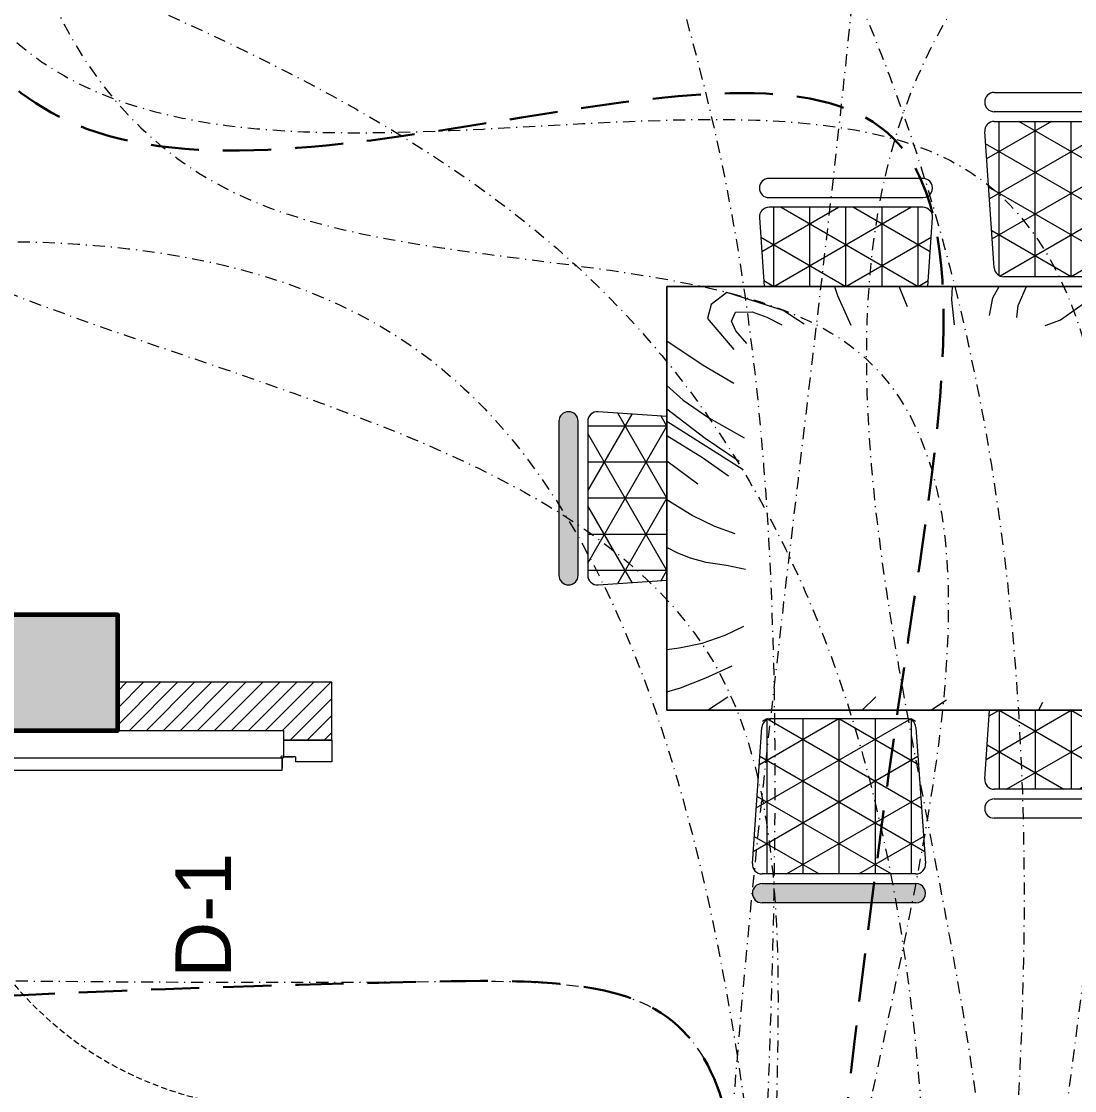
# Model space of a CAD drawing. Header units: inches. Extents: x 109699 to 44449955, y -10987 to 15824140.
# Drawn here: x 198944.8 to 199054.1, y -3557.8 to -3446.8 of the extents above; entities that cross this region are included whole.
import ezdxf

# ---------------------------------------------------------------- set-up
doc = ezdxf.new("R2010")
doc.units = ezdxf.units.IN
doc.header["$LTSCALE"] = 5
doc.header["$MEASUREMENT"] = 0
for name, pattern in [('DASHDOT', [1, 0.5, -0.25, 0, -0.25]), ('DASHED2', [0.375, 0.25, -0.125]), ('HIDDEN', [0.375, 0.25, -0.125])]:
    doc.linetypes.add(name, pattern=pattern)
for name, color, linetype, lineweight in [('@NORMAL', 7, 'Continuous', 5), ('AC In', 244, 'DASHED2', 30), ('cloumn', 253, 'Continuous', 60), ('door', 8, 'Continuous', 9), ('ha', 252, 'Continuous', 5), ('SB', 1, 'DASHDOT', 20), ('WALL-1', 8, 'Continuous', 9), ('wll 01', 7, 'Continuous', 9)]:
    doc.layers.add(name, color=color, linetype=linetype, lineweight=lineweight)
doc.layers.add('FURNITUR', color=7, linetype='Continuous', lineweight=5, true_color=0xe8e8e8)
doc.styles.add('TEXT-3', font='arial.ttf')

# ---------------------------------------------------------------- blocks, each defined once
blk = doc.blocks.new('Door-40')
at = {"layer": 'door', "ltscale": 0.5}
for p, q in [((0, 40), (5, 40)), ((0, 40), (0, 37.75)), ((5, 40), (5, 38.24999999999636)), ((0, 37.75), (3.75, 37.75000000000364)), ((3.75, 38.24999999999636), (3.75, 37.75000000000364)), ((3.75, 38.24999999999636), (5, 38.24999999999636)), ((0, 0), (0, 2.25)), ((0, 2.25), (3.75, 2.249999999996362)), ((3.75, 1.750000000003638), (3.75, 2.249999999996362)), ((5.135000000002037, 2.913192669428099), (5.145000000004075, 2.913192669428099)), ((5.135000000002037, 1.885000000002037), (5.135000000002037, 2.913192669428099)), ((3.75, 1.750000000003638), (5, 1.750000000003638)), ((4.010000000002037, 1.760000000002037), (4.010000000002037, 1.75)), ((5.010000000002037, 1.760000000002037), (4.010000000002037, 1.760000000002037)), ((5, 1.750000000003638), (5.010400642058812, 1.750000000007276)), ((5, 0), (5, 1.750000000003638)), ((5.145000000004075, 1.895000000000437), (5.145000000004075, 1.884599357945262)), ((0, 0), (5, 0)), ((0, 0), (5, 0))]:
    blk.add_line(p, q, dxfattribs=at)
blk.add_lwpolyline([(41.625, 3.145000000000437), (5.145000000004075, 3.145000000000437), (5.145000000004075, 1.895000000000437), (41.625, 1.895000000000437)], close=True, dxfattribs=at)
blk.add_circle((5.135000000002037, 1.760000000002037), 0.1249999999999983, dxfattribs=at)
at = {"layer": 'door', "linetype": 'HIDDEN', "ltscale": 0.5}
blk.add_arc((5.156161382139544, 1.755015969829401), 36.49531813451388, 2.182731632980644, 90.24516611661387, dxfattribs=at)
blk = doc.blocks.new('coloumn-01')
at = {"layer": 'ha'}
h = blk.add_hatch(dxfattribs=at)
h.set_pattern_fill('AR-CONC', color=256, scale=0.5)
h.set_pattern_definition([(49.99999999999999, (0, 0), (3.586300913003767, -0.3137606749129755), [0.375, -4.125]), (355, (0, 0), (-0.693756668065, 3.760960668500059), [0.3, -3.3]), (100.45144446, (0.298858405, -0.02614672), (2.89254423363556, 3.447199954843147), [0.3187009599999999, -3.505710559999999]), (46.18420000000001, (0, 1), (5.336206653357862, -0.8275964039653827), [0.5625, -6.1875]), (96.63563549, (0.444683725, 0.931033465), (4.673309728371142, 4.870593003872752), [0.47805171, -5.258568799999999]), (351.1841639899999, (0, 1), (4.673309725273866, 4.870593001349951), [0.45, -4.950000005]), (21, (0.5, 0.75), (2.984535260592308, -2.013094453326694), [0.375, -4.125]), (326.0000000000001, (0.5, 0.75), (1.216576659607909, 3.625750225234265), [0.3, -3.3]), (71.45144474, (0.74871127, 0.58224213), (4.201111883649856, 1.612655764031769), [0.31870095, -3.50571056]), (37.50000000000001, (0, 0), (0.06079927658645334, 1.664469269156557), [0, -3.26, 0, -3.35, 0, -3.3125]), (7.499999999999999, (0, 0), (1.315347687210743, 1.972058559411801), [0, -1.91, 0, -3.185, 0, -1.2625]), (327.5, (-1.115, 0), (2.669112180862045, -0.1127743586718988), [0, -1.25, 0, -3.9, 0, -5.175]), (317.5, (-1.615, 0), (2.915930846711931, 0.5005249116615886), [0, -1.625, 0, -2.59, 0, -3.675])])
h.paths.add_polyline_path([(32128.44739975178, -2546319.049243456), (32092.44739975178, -2546319.049243456), (32092.44739975178, -2546331.049243456), (32128.44739975178, -2546331.049243456)])
h.paths.add_polyline_path([(32128.44739975189, -2546617.132962178), (32098.44739975189, -2546617.132962178), (32098.44739975189, -2546629.132962178), (32128.44739975189, -2546629.132962178)])
h.paths.add_polyline_path([(31978.51966727065, -2546605.132962178), (31966.51966727065, -2546605.132962178), (31966.51966727065, -2546635.132962178), (31978.51966727065, -2546635.132962178)])
h.paths.add_polyline_path([(31821.20333333506, -2546605.132962178), (31809.20333333506, -2546605.132962178), (31809.20333333506, -2546635.132962178), (31821.20333333506, -2546635.132962178)])
h.paths.add_polyline_path([(31689.20328743063, -2546611.133238418), (31677.20328743063, -2546611.133238418), (31677.20328743063, -2546635.133238418), (31689.20328743063, -2546635.133238418)])
h.paths.add_polyline_path([(31417.20347832461, -2546611.132962178), (31405.20347832461, -2546611.132962178), (31405.20347832461, -2546635.132962178), (31417.20347832461, -2546635.132962178)])
h.paths.add_polyline_path([(31435.20347912709, -2546415.348983645), (31405.20347912709, -2546415.348983645), (31405.20347912709, -2546427.348983645), (31435.20347912709, -2546427.348983645)])
h.paths.add_polyline_path([(31633.74647668525, -2546415.348983645), (31603.74647668525, -2546415.348983645), (31603.74647668525, -2546427.348983645), (31633.74647668525, -2546427.348983645)])
h.paths.add_polyline_path([(31821.20245073218, -2546319.049243455), (31809.20245073218, -2546319.049243455), (31809.20245073218, -2546349.049243455), (31821.20245073218, -2546349.049243455)])
h.paths.add_polyline_path([(31996.51966727068, -2546319.049243455), (31966.51966727068, -2546319.049243455), (31966.51966727068, -2546331.049243455), (31996.51966727068, -2546331.049243455)])
h.paths.add_polyline_path([(31581.74648750067, -2546291.049243452), (31541.74648750067, -2546291.049243452), (31541.74648750067, -2546301.049243452), (31581.74648750067, -2546301.049243452)])
h.paths.add_polyline_path([(31485.74647668505, -2546261.049243452), (31475.74647668505, -2546261.049243452), (31475.74647668505, -2546301.049243452), (31485.74647668505, -2546301.049243452)])
h.paths.add_polyline_path([(31581.74648750064, -2546206.049278549), (31521.74648750064, -2546206.049278549), (31521.74648750064, -2546216.049243455), (31581.74648750064, -2546216.049243455)])
h.paths.add_polyline_path([(31435.20347595899, -2546206.049243455), (31405.20347595899, -2546206.049243455), (31405.20347595899, -2546218.049243455), (31435.20347595899, -2546218.049243455)])
h.paths.add_polyline_path([(31435.20347912709, -2546094.049243455), (31405.20347912709, -2546094.049243455), (31405.20347912709, -2546106.049243455), (31435.20347912709, -2546106.049243455)])
h.paths.add_polyline_path([(31583.74647668522, -2546094.049243455), (31547.74647668522, -2546094.049243455), (31547.74647668522, -2546106.049243455), (31583.74647668522, -2546106.049243455)])
h.paths.add_polyline_path([(31775.41359277777, -2546094.049243455), (31763.41359277777, -2546094.049243455), (31763.41359277777, -2546124.049243455), (31775.41359277777, -2546124.049243455)])
h.paths.add_polyline_path([(32059.80123907101, -2546094.049243455), (32047.80123907101, -2546094.049243455), (32047.80123907101, -2546124.049243455), (32059.80123907101, -2546124.049243455)])
h.paths.add_polyline_path([(32058.06771510976, -2545913.633020405), (32028.06771510976, -2545913.633020405), (32028.06771510976, -2545925.633020405), (32058.06771510976, -2545925.633020405)])
h.paths.add_polyline_path([(32048.06771510973, -2545722.712815279), (32036.06771510973, -2545722.712815279), (32036.06771510973, -2545746.712815279), (32048.06771510973, -2545746.712815279)])
h.paths.add_polyline_path([(31799.41359277774, -2545913.633020405), (31763.41359277774, -2545913.633020405), (31763.41359277774, -2545925.633020405), (31799.41359277774, -2545925.633020405)])
h.paths.add_polyline_path([(31591.53986684192, -2545945.049243456), (31561.31223659915, -2545945.049243456), (31561.31223659915, -2545957.049243456), (31591.53986684192, -2545957.049243456)])
h.paths.add_polyline_path([(31435.20347912709, -2545945.049243456), (31405.20347912709, -2545945.049243456), (31405.20347912709, -2545957.049243456), (31435.20347912709, -2545957.049243456)])
h.paths.add_polyline_path([(31429.2035252499, -2545715.383477275), (31405.2035252499, -2545715.383477275), (31405.2035252499, -2545727.383477275), (31429.2035252499, -2545727.383477275)])
h.paths.add_polyline_path([(31605.53986684192, -2545715.383237123), (31581.53986684192, -2545715.383237123), (31581.53986684192, -2545727.383237123), (31605.53986684192, -2545727.383237123)])
h.paths.add_polyline_path([(31775.41359277774, -2545711.610186095), (31763.41359277774, -2545711.610186095), (31763.41359277774, -2545735.610186095), (31775.41359277774, -2545735.610186095)])
at = {"layer": 'cloumn', "elevation": -16.56826399597158}
blk.add_lwpolyline([(31561.31223659915, -2545945.049243456), (31561.31223659915, -2545957.049243456), (31591.53986684192, -2545957.049243456), (31591.53986684192, -2545945.049243456)], close=True, dxfattribs=at)
blk = doc.blocks.new('vbhgytr')
at = {"layer": 'FURNITUR'}
h = blk.add_hatch(color=256, dxfattribs=at)
edge = h.paths.add_edge_path()
edge.add_ellipse((143560.9056260546, 627.6643518051457), major_axis=(0.7071072075479371, 0.7071072075479372), ratio=0.9999987936840739, start_angle=-44.99934339188269, end_angle=134.9992742750232, ccw=False)
edge.add_line((143561.9056260541, 627.6643638682775), (143561.9056260541, 611.6797551263642))
edge.add_ellipse((143560.9056260546, 611.6797551264006), major_axis=(-0.7071067810310865, 0.7071067810310864), ratio=0.9999999999888283, start_angle=134.9999999963449, end_angle=224.9999999982356, ccw=False)
edge.add_ellipse((143560.9056260546, 611.6797551263642), major_axis=(-0.7071067809999121, 0.707106780999912), ratio=0.999999999982188, start_angle=45.00000000051028, end_angle=134.9999999944872, ccw=False)
edge.add_line((143559.9056260551, 611.6797551263642), (143559.9056260551, 627.6643638682776))
h = blk.add_hatch(color=256, dxfattribs=at)
edge = h.paths.add_edge_path()
edge.add_ellipse((143580.9994692173, 578.670171990399), major_axis=(-0.7071067810199007, 0.7071067810199005), ratio=0.9999999999911356, start_angle=-44.999999996918916, end_angle=135.0000000030811, ccw=False)
edge.add_line((143580.9994692174, 579.6701719904427), (143596.9840779506, 579.6701719904427))
edge.add_ellipse((143596.9840694206, 578.6701719904354), major_axis=(0.7071067810318384, 0.7071067810318385), ratio=0.9999999999864739, start_angle=225.0004887274365, end_angle=404.99951127167094, ccw=False)
edge.add_line((143596.9840779505, 577.6701719904281), (143580.9994692174, 577.6701719903554))
for p, q in [((143605.1249523512, 661.8079216003179), (143621.1095610846, 661.8079216003179)), ((143621.1095610846, 659.8079216003033), (143605.1249523512, 659.8079216003033)), ((143611.0653897037, 658.8079216002233), (143604.3260248482, 654.9169474846453)), ((143618.5653896998, 658.8079216003688), (143604.6189918455, 650.7559650403997)), ((143605.1249523512, 658.8079216003688), (143621.1095610846, 658.8079216003688)), ((143605.6172567218, 642.807746443085), (143605.6172567218, 658.8079216003688)), ((143621.6155215903, 650.7559650405452), (143607.669123736, 658.8079216003688)), ((143609.3672567199, 642.6720594977793), (143609.3672567199, 658.8079216003688)), ((143613.1172567179, 642.6720594977793), (143613.1172567179, 658.8079216003688)), ((143621.9084885877, 654.9169474846453), (143615.1691237321, 658.8079216002233)), ((143616.867256716, 642.6720594977793), (143616.867256716, 658.8079216003688)), ((143620.617256714, 642.8077464430851), (143620.617256714, 658.8079216003688)), ((143605.1231564528, 643.5953629989851), (143604.1274218266, 657.737687340231)), ((143622.1070916092, 657.737687340231), (143621.111356983, 643.5953629989851)), ((143621.3225545928, 646.5949825964451), (143604.2165991282, 656.4711105939284)), ((143622.0179143076, 656.4711105939284), (143604.9119588429, 646.5949825962996)), ((143597.7118773502, 652.8836901886121), (143581.7272686169, 652.8836901886121)), ((143645.2717227854, 652.8836901886121), (143629.2871140523, 652.8836901886121)), ((143620.4902177778, 642.7454054618005), (143604.5343936761, 651.9575048070514)), ((143621.7001197597, 651.9575048070514), (143605.744295658, 642.7454054618004)), ((143581.7272686169, 650.8836901885976), (143597.7118773502, 650.8836901885976)), ((143629.2871140523, 650.8836901885976), (143645.2717227854, 650.8836901885976)), ((143580.9781388075, 645.2854441583443), (143588.942534553, 649.8836901885176)), ((143597.7118773502, 649.8836901885176), (143581.7272686169, 649.8836901885176)), ((143582.2195729875, 641.6720594978448), (143582.2195729875, 649.8836901885176)), ((143582.2195729876, 641.6720594978448), (143596.4425345491, 649.8836901885176)), ((143582.9966114181, 649.8836901885176), (143597.2195729796, 641.6720594978448)), ((143585.9695729855, 641.6720594978448), (143585.9695729855, 649.8836901885176)), ((143589.7195729836, 641.6720594978448), (143589.7195729836, 649.8836901885176)), ((143590.4966114141, 649.8836901885176), (143598.4610071597, 645.2854441583443)), ((143593.4695729816, 641.6720594978448), (143593.4695729816, 649.8836901885176)), ((143597.2195729796, 641.6720594978448), (143597.2195729796, 649.8836901885176)), ((143628.5379842429, 645.2854441583443), (143636.5023799883, 649.8836901885176)), ((143645.2717227854, 649.8836901885176), (143629.2871140523, 649.8836901885176)), ((143629.7794184228, 641.6720594978448), (143629.7794184228, 649.8836901885176)), ((143629.7794184226, 641.6720594976993), (143644.0023799844, 649.8836901885176)), ((143630.5564568533, 649.8836901885176), (143644.7794184149, 641.6720594978448)), ((143633.5294184208, 641.6720594978448), (143633.5294184208, 649.8836901885176)), ((143637.2794184189, 641.6720594978448), (143637.2794184189, 649.8836901885176)), ((143638.0564568494, 649.8836901885176), (143646.0208525948, 645.2854441583443)), ((143641.0294184169, 641.6720594978448), (143641.0294184169, 649.8836901885176)), ((143644.7794184149, 641.6720594978448), (143644.7794184149, 649.8836901885176)), ((143580.7297380922, 648.8134559283799), (143581.2325504683, 641.6720594978448)), ((143598.2065954988, 641.6720594978448), (143598.7094078749, 648.8134559283799)), ((143628.2895835277, 648.8134559283799), (143628.7923959036, 641.6720594978448)), ((143645.7664409339, 641.6720594978448), (143646.26925331, 648.8134559283799)), ((143613.1172567179, 642.6720594977793), (143604.8521882241, 647.4438990201744)), ((143621.3823252117, 647.4438990201744), (143613.1172567179, 642.6720594977793)), ((143580.8729332037, 646.7796693589627), (143589.7195729836, 641.6720594978448)), ((143589.7195729836, 641.6720594978448), (143598.5662127634, 646.7796693589627)), ((143628.4327786389, 646.7796693589627), (143637.2794184189, 641.6720594978448)), ((143637.2794184187, 641.6720594976993), (143646.1260581988, 646.7796693589627)), ((143655.1172566959, 641.6720594978448), (143571.1172567398, 641.6720594978448)), ((143571.1172567398, 641.6720594978448), (143571.1172567398, 597.672059496797)), ((143571.1172567398, 597.672059496797), (143571.1172567398, 641.6720594978448)), ((143571.1172567398, 641.6720594978448), (143571.1172567398, 597.672059496797)), ((143571.1172567398, 641.6720594978448), (143655.1172566959, 641.6720594978448)), ((143581.1907277518, 642.2660635719402), (143582.2195729875, 641.6720594978448)), ((143581.2325504683, 641.6720594978448), (143598.2065954988, 641.6720594978448)), ((143581.2325504683, 641.6720594978448), (143598.2065954988, 641.6720594978448)), ((143588.5147133113, 641.6720594978448), (143588.8487618034, 640.735991418943)), ((143596.1256616821, 639.546715303443), (143595.2476904522, 641.6720594978448)), ((143597.2195729796, 641.6720594978448), (143598.2484182154, 642.2660635719402)), ((143600.7542872012, 641.6720594978448), (143600.6826344299, 640.2923687271145)), ((143604.9802752572, 640.4945424176052), (143605.6328713989, 641.6720594978448)), ((143620.114302498, 642.6720594977793), (143606.1202109378, 642.6720594977793)), ((143607.5941415007, 639.6990819902624), (143608.4672035317, 641.6720594978448)), ((143615.5334667222, 641.6720594978448), (143614.3686629143, 639.8357809495151)), ((143628.7505731869, 642.2660635720857), (143629.7794184228, 641.6720594978448)), ((143628.7923959036, 641.6720594978448), (143645.7664409339, 641.6720594978448)), ((143628.7923959036, 641.6720594978448), (143645.7664409339, 641.6720594978448)), ((143637.4512945455, 641.6720594978448), (143636.2761165116, 640.6848105488733)), ((143644.248353743, 640.3276376992483), (143646.7055521448, 641.6720594978448)), ((143644.7794184148, 641.6720594976993), (143645.8082636508, 642.2660635719402)), ((143655.1172566959, 597.672059496797), (143655.1172566959, 641.6720594978448)), ((143655.1172566959, 641.6720594978448), (143655.1172566959, 597.672059496797)), ((143577.3309653898, 641.0395826035877), (143575.7301212529, 639.7902178397711)), ((143583.2120016395, 639.1844370234993), (143577.3309653898, 641.0395826035877)), ((143588.8487618034, 640.735991418943), (143590.2192721229, 637.6608935602028)), ((143636.2761165116, 640.6848105488733), (143633.4492296633, 639.3763560241482)), ((143655.1172566959, 641.538957472267), (143652.5193605899, 639.9888483998194)), ((143575.7301212529, 639.7902178397711), (143575.3289813875, 638.3219685073465)), ((143600.6826344299, 640.2923687271145), (143600.944565505, 637.6818507356419)), ((143604.6185792443, 638.6401932471025), (143604.9802752572, 640.4945424176052)), ((143607.4552653331, 638.4548872768722), (143607.5941415007, 639.6990819902624)), ((143614.3686629143, 639.8357809495151), (143612.0119763768, 638.1696848632141)), ((143639.7542986284, 638.6606835952091), (143644.248353743, 640.3276376992483)), ((143652.5193605899, 639.9888483998194), (143647.7523893031, 637.6473326774039)), ((143575.3289813875, 638.3219685073465), (143578.0571578725, 635.1218328395556)), ((143577.8353150084, 638.0449123980056), (143578.231923196, 639.0124445695162)), ((143578.231923196, 639.0124445695162), (143579.9706401813, 639.0242082184614)), ((143579.9706401813, 639.0242082184614), (143581.5039881642, 638.4871583283322)), ((143581.5039881642, 638.4871583283322), (143583.049655858, 637.6688849608377)), ((143585.3644248581, 637.7460715919364), (143583.2120016395, 639.1844370234993)), ((143622.0793810895, 638.7158959139039), (143617.7459480488, 637.9870569239985)), ((143626.4121809155, 638.7555468585775), (143622.0793810895, 638.7158959139039)), ((143630.6222562891, 638.8733223773182), (143626.4121809155, 638.7555468585775)), ((143633.4492296633, 639.3763560241482), (143630.6222562891, 638.8733223773182)), ((143653.6931850109, 637.9421590691745), (143655.1172566959, 638.7446585256688)), ((143578.2860998558, 637.0597383581688), (143577.8353150084, 638.0449123980056)), ((143612.0119763768, 638.1696848632141), (143610.3790705206, 637.5758178167919)), ((143579.4082084989, 635.7553029141051), (143578.2860998558, 637.0597383581688)), ((143574.8817115685, 633.4423837915675), (143571.1172567398, 635.9921648626162)), ((143578.077041855, 631.5853235269346), (143574.8817115685, 633.4423837915675)), ((143650.7440468257, 633.755287125117), (143652.9600786029, 633.4428008235556)), ((143652.9600786029, 633.4428008235556), (143655.1172566959, 633.4428008235556)), ((143650.8085250812, 632.0438695665348), (143653.46420637, 631.993804762443)), ((143653.46420637, 631.993804762443), (143655.1172566959, 631.993804762443)), ((143571.1172567398, 631.3657826481779), (143572.8086582478, 629.854395657976)), ((143572.8086582478, 629.854395657976), (143575.4711490395, 628.0124146541182)), ((143562.9056260536, 620.4490979282348), (143567.5038720813, 628.4134936781405)), ((143562.9056260535, 620.4490979282348), (143567.5038720813, 628.4134936781405)), ((143571.1172567398, 628.159082017127), (143563.9758603132, 628.6618943935003)), ((143571.1172567398, 628.159082017127), (143563.975860313, 628.6618943935003)), ((143571.1172567398, 619.6720594972481), (143566.0096468815, 628.5186992819016)), ((143571.1172567399, 619.6720594972481), (143566.0096468813, 628.5186992820471)), ((143575.0945340057, 625.8778717115588), (143571.1172567398, 628.9332519789494)), ((143655.1172566959, 628.159082017127), (143662.2586531226, 628.6618943935003)), ((143655.1172566957, 619.6720594972481), (143660.2248665543, 628.5186992820471)), ((143663.3288873822, 620.4490979282348), (143658.7306413544, 628.4134936781405)), ((143559.9056260553, 627.6643638682775), (143559.9056260553, 611.6797551263642)), ((143559.9056260551, 627.6643638682775), (143559.9056260551, 611.6797551263642)), ((143561.9056260541, 611.6797551263642), (143561.9056260541, 627.6643638682775)), ((143561.9056260541, 611.6797551263642), (143561.9056260541, 627.6643638682775)), ((143562.9056260536, 627.6643638682775), (143562.9056260536, 611.6797551263642)), ((143562.9056260535, 627.6643638682775), (143562.9056260535, 611.6797551263642)), ((143571.1172567398, 627.1720594974119), (143570.523252666, 628.2009047338672)), ((143571.1172567399, 627.1720594974119), (143570.5232526659, 628.2009047338672)), ((143571.1172567398, 611.1850369773691), (143571.1172567398, 628.159082017127)), ((143571.1172567398, 611.1850369773691), (143571.1172567398, 628.159082017127)), ((143571.1172567398, 611.1850369773691), (143571.1172567398, 628.159082017127)), ((143571.1172567398, 627.6636915430184), (143579.0262372395, 622.6734031963111)), ((143575.4711490395, 628.0124146541182), (143579.1388185754, 625.9644414854089)), ((143653.5736439862, 626.8099863712422), (143650.8914945427, 627.6860738915619)), ((143655.1172566957, 627.1720594974119), (143655.7112607698, 628.2009047338672)), ((143655.1172566959, 611.1850369773691), (143655.1172566959, 628.159082017127)), ((143655.1172566959, 611.1850369773691), (143655.1172566959, 628.159082017127)), ((143663.3288873822, 627.6643638682775), (143663.3288873822, 611.6797551263642)), ((143664.3288873816, 611.6797551263642), (143664.3288873816, 627.6643638682775)), ((143666.3288873805, 627.6643638682775), (143666.3288873805, 611.6797551263642)), ((143571.1172567398, 627.1720594974119), (143562.9056260536, 627.1720594974119)), ((143562.9056260536, 612.9490979280711), (143571.1172567399, 627.1720594975574)), ((143571.1172567398, 627.1720594974119), (143562.9056260535, 627.1720594974119)), ((143562.9056260535, 612.9490979280711), (143571.1172567398, 627.1720594974119)), ((143571.1172567398, 612.1720594970844), (143562.9056260536, 626.3950210665706)), ((143571.1172567399, 612.1720594970844), (143562.9056260537, 626.3950210662796)), ((143574.8195019155, 623.8603441809629), (143571.1172567398, 626.1612045526284)), ((143655.1172566959, 626.7108989335379), (143653.5736439862, 626.8099863712422)), ((143655.1172566959, 627.1720594974119), (143663.3288873822, 627.1720594974119)), ((143663.3288873822, 612.9490979280711), (143655.1172566959, 627.1720594974119)), ((143655.1172566957, 612.1720594970844), (143663.3288873819, 626.3950210662796)), ((143578.6328322657, 623.4848332293924), (143575.0945340057, 625.8778717115588)), ((143655.1172566959, 624.6841800273668), (143653.2610876733, 625.0331611055065)), ((143571.1172567398, 623.42205949733), (143562.9056260536, 623.42205949733)), ((143571.1172567398, 623.42205949733), (143562.9056260535, 623.42205949733)), ((143571.1172567398, 623.5547998154095), (143574.3405341338, 621.185360854617)), ((143577.5274352931, 621.9818553003106), (143574.8195019155, 623.8603441809629)), ((143655.1172566959, 622.7096850553776), (143653.4897747192, 623.3969073597973)), ((143655.1172566959, 623.42205949733), (143663.3288873822, 623.42205949733)), ((143571.1172567398, 619.6720594972481), (143562.9056260536, 619.6720594972481)), ((143571.1172567398, 619.6720594972481), (143562.9056260535, 619.6720594972481)), ((143566.0096468815, 610.8254197125946), (143571.1172567399, 619.6720594973937)), ((143566.0096468815, 610.8254197125946), (143571.1172567398, 619.6720594972481)), ((143572.2174348155, 618.8288350603992), (143571.1172567398, 619.5009612837762)), ((143655.1172566959, 619.6720594972481), (143663.3288873822, 619.6720594972481)), ((143660.2248665542, 610.8254197125946), (143655.1172566959, 619.6720594972481)), ((143567.5038720813, 610.9306253163556), (143562.9056260536, 618.8950210664069)), ((143567.5038720811, 610.9306253165012), (143562.9056260536, 618.8950210661159)), ((143573.7438740206, 617.8772197774038), (143572.2174348155, 618.8288350603992)), ((143655.1172566959, 617.6014600389643), (143650.6499014905, 618.8000720566057)), ((143658.7306413545, 610.9306253165012), (143663.3288873821, 618.8950210661159)), ((143576.1082290669, 616.7557374158929), (143573.7438740206, 617.8772197774038)), ((143578.2227897898, 615.970208403957), (143576.1082290669, 616.7557374158929)), ((143571.1172567398, 615.9220594971663), (143562.9056260536, 615.9220594971663)), ((143571.1172567398, 615.9220594971663), (143562.9056260535, 615.9220594971663)), ((143655.1172566959, 615.9220594971663), (143663.3288873822, 615.9220594971663)), ((143572.2646560566, 613.9674346728394), (143571.1172567398, 614.5668008743478)), ((143573.5851354127, 613.4427490229574), (143572.2646560566, 613.9674346728394)), ((143575.1964945473, 613.01669537847), (143573.5851354127, 613.4427490229574)), ((143577.3025989934, 612.710107487072), (143575.1964945473, 613.01669537847)), ((143571.1172567398, 612.1720594970844), (143562.9056260536, 612.1720594970844)), ((143571.1172567398, 612.1720594970844), (143562.9056260535, 612.1720594970844)), ((143570.5232526659, 611.1432142607745), (143571.1172567399, 612.17205949723)), ((143570.523252666, 611.1432142607745), (143571.1172567398, 612.1720594970844)), ((143579.2763470366, 612.2768790185984), (143577.3025989934, 612.710107487072)), ((143655.1172566959, 612.1720594970844), (143663.3288873822, 612.1720594970844)), ((143655.7112607696, 611.1432142607745), (143655.1172566959, 612.1720594970844)), ((143563.9758603132, 610.6822246011415), (143571.1172567398, 611.1850369773691)), ((143563.975860313, 610.6822246011415), (143571.1172567398, 611.1850369773691)), ((143662.2586531226, 610.6822246011415), (143655.1172566959, 611.1850369773691)), ((143651.7862765831, 608.6158567532223), (143653.6332589246, 606.37538202515)), ((143577.1739414091, 605.4457430388576), (143579.1112733899, 606.4082436118108)), ((143653.6332589246, 606.37538202515), (143655.1172566959, 603.8895202807423)), ((143574.7976540781, 604.6385744474217), (143577.1739414091, 605.4457430388576)), ((143571.1172567398, 603.9602271535373), (143572.3863718869, 604.1600931706064)), ((143572.3863718869, 604.1600931706064), (143574.7976540781, 604.6385744474217)), ((143575.1569127184, 601.0199012107095), (143577.8936370083, 602.2719050337655)), ((143572.542865947, 600.0032876044984), (143575.1569127184, 601.0199012107095)), ((143571.1172567398, 599.5774559877493), (143572.542865947, 600.0032876044984)), ((143620.9960950961, 599.0313144752784), (143619.0049631092, 599.6270411144401)), ((143623.8922770225, 599.4158191009768), (143622.7850497472, 599.9521403318906)), ((143633.1892112358, 599.6236632917174), (143631.4565988317, 599.1240616157232)), ((143637.6972618519, 599.493657872955), (143636.3395763758, 598.7545360819636)), ((143640.1447662651, 600.1713891944542), (143640.3159320463, 599.2514658793475)), ((143652.8961444798, 597.672059496797), (143651.9930913577, 599.875931327852)), ((143575.3325560713, 597.672059496797), (143577.4472861622, 599.0676995830937)), ((143592.8068785795, 599.0625548505259), (143591.4163832266, 597.672059496797)), ((143598.5336983881, 597.672059496797), (143600.163390345, 598.7607988627713)), ((143610.1288758066, 598.4692431389492), (143609.7268804557, 597.672059496797)), ((143615.0410301639, 597.672059496797), (143615.7435993244, 598.7275522117696)), ((143625.2128556448, 598.1894021821518), (143620.9960950961, 599.0313144752784)), ((143625.222758209, 599.0822264576776), (143623.8922770225, 599.4158191009768)), ((143627.4874957882, 598.8444665077129), (143625.222758209, 599.0822264576776)), ((143629.4570453603, 598.8719433826794), (143627.4874957882, 598.8444665077129)), ((143631.4565988317, 599.1240616157232), (143629.4570453603, 598.8719433826794)), ((143633.9173510676, 598.345474030915), (143631.5299819359, 598.0817260389152)), ((143636.3395763758, 598.7545360819636), (143633.9173510676, 598.345474030915)), ((143640.3159320463, 599.2514658793475), (143640.1826383794, 597.672059496797)), ((143645.9291231324, 597.672059496797), (143645.2569740999, 598.8288260655694)), ((143648.8742430934, 598.9244670653603), (143649.3586794529, 597.672059496797)), ((143571.1172567398, 597.672059496797), (143655.1172566959, 597.672059496797)), ((143655.1172566959, 597.672059496797), (143571.1172567398, 597.672059496797)), ((143604.1274218266, 590.5306630661163), (143604.6302342027, 597.672059496797)), ((143604.2706169381, 592.564449635679), (143613.1172567179, 597.672059496797)), ((143604.588411486, 597.0780554225561), (143605.6172567218, 597.672059496797)), ((143604.6302342027, 597.672059496797), (143621.6042792331, 597.672059496797)), ((143604.6302342027, 597.672059496797), (143621.6042792331, 597.672059496797)), ((143605.6172567218, 597.672059496797), (143605.6172567218, 589.4604288059786)), ((143605.6172567218, 597.672059496797), (143619.8402182834, 589.4604288061241)), ((143606.3942951524, 589.4604288059786), (143620.617256714, 597.672059496797)), ((143609.3672567199, 597.672059496797), (143609.3672567199, 589.4604288059786)), ((143613.1172567179, 597.672059496797), (143613.1172567179, 589.4604288059786)), ((143613.1172567179, 597.672059496797), (143621.9638964977, 592.564449635679)), ((143616.867256716, 597.672059496797), (143616.867256716, 589.4604288059786)), ((143620.617256714, 597.672059496797), (143620.617256714, 589.4604288059786)), ((143620.617256714, 597.672059496797), (143621.6461019497, 597.0780554225561)), ((143621.6042792331, 597.672059496797), (143622.1070916092, 590.5306630661163)), ((143627.3042925508, 598.0476101911032), (143625.2128556448, 598.1894021821518)), ((143629.2312318838, 598.0326979318909), (143627.3042925508, 598.0476101911032)), ((143628.2895835277, 590.5306630661163), (143628.7923959036, 597.672059496797)), ((143628.4327786389, 592.564449635679), (143637.2794184189, 597.672059496797)), ((143628.7505731869, 597.0780554225561), (143629.7794184228, 597.672059496797)), ((143628.7923959036, 597.672059496797), (143645.7664409339, 597.672059496797)), ((143628.7923959036, 597.672059496797), (143645.7664409339, 597.672059496797)), ((143631.5299819359, 598.0817260389152), (143629.2312318838, 598.0326979318909)), ((143629.7794184228, 597.672059496797), (143629.7794184228, 589.4604288059786)), ((143629.7794184228, 597.672059496797), (143644.0023799844, 589.4604288059786)), ((143630.5564568532, 589.4604288059786), (143644.7794184149, 597.672059496797)), ((143633.5294184208, 597.672059496797), (143633.5294184208, 589.4604288059786)), ((143637.2794184189, 597.672059496797), (143637.2794184189, 589.4604288059786)), ((143637.2794184189, 597.672059496797), (143646.1260581988, 592.564449635679)), ((143641.0294184169, 597.672059496797), (143641.0294184169, 589.4604288059786)), ((143644.7794184149, 597.672059496797), (143644.7794184149, 589.4604288059786)), ((143644.7794184149, 597.672059496797), (143645.8082636508, 597.0780554227016)), ((143645.7664409339, 597.672059496797), (143646.26925331, 590.5306630661163)), ((143580.4089105422, 587.5205887836946), (143596.4917735801, 596.8060340929667)), ((143580.7267050902, 592.0341945705716), (143588.991773584, 596.8060340929667)), ((143581.0444996381, 596.5478003575942), (143581.491773588, 596.8060340929667)), ((143581.4917735878, 596.8060340929667), (143581.4917735878, 580.6701719905227)), ((143581.4917735878, 596.8060340929667), (143597.5746366257, 587.5205887836946)), ((143581.9947278038, 596.8060340929667), (143595.9888193642, 596.8060340929667)), ((143585.2417735859, 596.8060340929667), (143585.2417735859, 580.6701719905227)), ((143588.9917735839, 596.8060340929667), (143588.9917735839, 580.6701719905227)), ((143588.9917735839, 596.8060340929667), (143597.2568420779, 592.0341945705716)), ((143592.7417735819, 596.8060340929667), (143592.7417735819, 580.6701719905227)), ((143596.49177358, 596.8060340929667), (143596.49177358, 580.6701719905227)), ((143596.49177358, 596.8060340929667), (143596.93904753, 596.5478003574486)), ((143580.0019386927, 581.740406250515), (143580.9976733188, 595.8827305919064)), ((143596.9858738491, 595.8827305919064), (143597.9816084752, 581.740406250515)), ((143604.3758225418, 594.0586748362974), (143612.3402182873, 589.4604288061241)), ((143613.8942951485, 589.4604288059786), (143621.858690894, 594.0586748361519)), ((143628.5379842427, 594.0586748362974), (143636.5023799883, 589.4604288061241)), ((143638.0564568494, 589.4604288061241), (143646.0208525948, 594.0586748361519)), ((143580.0911159943, 583.0069829968176), (143597.1970714591, 592.8831109944464)), ((143580.786475709, 592.8831109944464), (143597.8924311737, 583.0069829968176)), ((143621.1095610846, 589.4604288059786), (143605.1249523512, 589.4604288059786)), ((143645.2717227854, 589.4604288059786), (143629.2871140523, 589.4604288059786)), ((143580.4935087117, 588.7221285503463), (143594.4399065659, 580.6701719905227)), ((143583.543640602, 580.6701719905227), (143597.4900384563, 588.7221285503463)), ((143605.1249523512, 588.4604288060441), (143621.1095610846, 588.4604288060441)), ((143629.2871140523, 588.4604288060441), (143645.2717227854, 588.4604288060441)), ((143621.1095610846, 586.4604288060295), (143605.1249523512, 586.4604288060295)), ((143645.2717227854, 586.4604288060295), (143629.2871140523, 586.4604288060295)), ((143580.2005417143, 584.5611461062462), (143586.9399065699, 580.6701719905227)), ((143591.0436405981, 580.6701719905227), (143597.7830054538, 584.5611461062462)), ((143596.9840779506, 580.6701719905227), (143580.9994692174, 580.6701719905227)), ((143580.9994692174, 579.6701719904427), (143596.9840779506, 579.6701719904427)), ((143596.9840779506, 577.6701719904281), (143580.9994692174, 577.6701719904281))]:
    blk.add_line(p, q, dxfattribs=at)
for centre, major_axis, ratio, start_param, end_param in [((143605.1249523512, 660.8079216003833), (0.7071067810315126, 0.7071067810315125), 0.9999999999873966, 0.7853981634037498, 3.926990816993543), ((143621.1095610846, 660.8079216003833), (-0.707106781006985, 0.7071067810069851), 0.9999999999912867, 2.356194490187988, 5.497787143777781), ((143605.1249523512, 657.8079216002888), (0.7071067810071769, 0.7071067810071768), 0.9999999999917469, 0.7853981634015748, 2.426486621326469), ((143621.1095610846, 657.8079216002888), (-0.707106781004108, 0.7071067810041081), 0.9999999999916713, 3.856698685853721, 5.497787143777973), ((143581.7272686169, 651.8836901885321), (0.707106781031444, 0.7071067810314439), 0.99999999998759, 0.7853981634036532, 3.926990816993446), ((143597.7118773502, 651.8836901885321), (-0.707106781006985, 0.7071067810069851), 0.9999999999912867, 2.356194490187988, 5.497787143777781), ((143629.2871140523, 651.8836901885321), (0.707106781031444, 0.7071067810314439), 0.99999999998759, 0.7853981634036532, 3.926990816993446), ((143645.2717227854, 651.8836901885321), (-0.707106781006985, 0.7071067810069851), 0.9999999999912867, 2.356194490187988, 5.497787143777781), ((143581.7272686169, 648.8836901884375), (-0.7071067810253916, 0.7071067810253917), 0.9999999999977596, -0.7853981633985685, 0.8556902945365379), ((143597.7118773502, 648.8836901884375), (0.707106781016361, 0.7071067810163609), 0.9999999999685577, 5.427495012628475, 7.068583470592755), ((143629.2871140523, 648.8836901884375), (-0.7071067810253916, 0.7071067810253917), 0.9999999999977596, -0.7853981633985685, 0.8556902945365379), ((143645.2717227854, 648.8836901884375), (-0.7071067810071713, 0.7071067810071714), 0.9999999999917548, 3.856698685853226, 5.497787143778015), ((143606.1202109378, 643.6720594977138), (0.7071067810004613, 0.7071067810004612), 0.9999999999928327, 2.43296638148828, 3.926990816990825), ((143620.114302498, 643.6720594977138), (-0.7071067810004055, 0.7071067810004056), 0.9999999999928812, 2.356194490188785, 3.850218925691283), ((143560.9056260547, 627.6643638682775), (0.7071067810003483, 0.7071067810003482), 0.9999999999809547, 5.497787143772616, 8.639379797362409), ((143560.9056260545, 627.6643638682775), (-0.7071067810509598, 0.7071067810509599), 0.9999999999978746, 3.926990816988305, 7.068583470578098), ((143563.9056260531, 627.6643638682775), (-0.7071067810128419, 0.707106781012842), 0.9999999999816895, -0.8556902944254252, 0.7853981634066036), ((143563.905626053, 627.6643638682775), (-0.7071067810134215, 0.7071067810134216), 0.9999999999859157, -0.8556902945104286, 0.7853981634044902), ((143662.3288873827, 627.6643638682775), (0.7071067810134215, 0.7071067810134214), 0.999999999985916, 5.497787143775096, 7.138875601690015), ((143665.3288873811, 627.6643638682775), (-0.7071067810509598, 0.7071067810509599), 0.9999999999978746, 3.926990816988305, 7.068583470578098), ((143560.9056260547, 611.6797551263642), (-0.7071067810113831, 0.7071067810113832), 0.9999999999788467, 0.7853981634080247, 3.926990816997818), ((143560.9056260545, 611.6797551263642), (-0.7071067810113831, 0.7071067810113832), 0.9999999999788467, 0.7853981634080247, 3.926990816997818), ((143563.9056260531, 611.6797551263642), (0.7071067810519126, 0.7071067810519125), 0.9999999999947391, 2.356194490189714, 3.997282948004094), ((143563.905626053, 611.6797551263642), (-0.707106781010201, 0.7071067810102011), 0.9999999999792346, 0.7853981634078311, 2.42648662125983), ((143662.3288873827, 611.6797551263642), (0.7071067810116005, 0.7071067810116004), 0.9999999999771856, 3.856698685891737, 5.497787143770731), ((143665.3288873811, 611.6797551263642), (0.7071067810002987, 0.7071067810002986), 0.9999999999810952, 2.356194490182892, 5.497787143772685), ((143581.9947278038, 595.8060340930322), (-0.7071067810004055, 0.7071067810004056), 0.9999999999928812, -0.7853981634010078, 0.7086262721014891), ((143595.9888193642, 595.8060340930322), (0.7071067810004613, 0.7071067810004612), 0.9999999999928327, 5.574559035078073, 7.068583470580618), ((143605.1249523512, 590.4604288060586), (0.707106781025392, 0.7071067810253919), 0.9999999999977596, 2.285902359053255, 3.926990816988361), ((143621.1095610846, 590.4604288060586), (0.7071067810071769, 0.7071067810071768), 0.9999999999917469, 3.926990816991368, 5.568079274916263), ((143629.2871140523, 590.4604288060586), (0.707106781025392, 0.7071067810253919), 0.9999999999977596, 2.285902359053255, 3.926990816988361), ((143645.2717227854, 590.4604288060586), (0.7071067810071769, 0.7071067810071768), 0.9999999999917469, 3.926990816991368, 5.568079274916263), ((143605.1249523512, 587.4604288061096), (0.707106781031444, 0.7071067810314439), 0.99999999998759, 0.7853981634036532, 3.926990816993446), ((143621.1095610846, 587.4604288061096), (-0.707106781006985, 0.7071067810069851), 0.9999999999912867, 2.356194490187988, 5.497787143777781), ((143629.2871140523, 587.4604288061096), (0.707106781031444, 0.7071067810314439), 0.99999999998759, 0.7853981634036532, 3.926990816993446), ((143645.2717227854, 587.4604288061096), (-0.707106781006985, 0.7071067810069851), 0.9999999999912867, 2.356194490187988, 5.497787143777781), ((143580.9994692174, 581.6701719906027), (-0.7071067810296036, 0.7071067810296037), 0.9999999999818601, 0.7151060323045111, 2.356194490183275), ((143596.9840779506, 581.6701719906027), (-0.7071067810068554, 0.7071067810068555), 0.9999999999887463, 2.356194490186718, 3.997282948094734), ((143580.9994692174, 578.6701719903626), (0.7071067809957768, 0.7071067809957767), 0.999999999993884, 0.7853981634005062, 3.926990816990299), ((143596.9840779506, 578.6701719903626), (-0.707106781006985, 0.7071067810069851), 0.9999999999912867, 2.356194490187988, 5.497787143777781)]:
    blk.add_ellipse(centre, major_axis=major_axis, ratio=ratio, start_param=start_param, end_param=end_param, dxfattribs=at)

msp = doc.modelspace()

# ---------------------------------------------------------------- hatches: boundary and pattern name
at = {"layer": 'ha'}
h = msp.add_hatch(dxfattribs=at)
h.set_pattern_fill('ANSI31', scale=10, angle=-7.63333123551244e-14, style=0)
h.set_pattern_definition([(44.99999999999989, (145471.5498546642, 2531140.316534569), (-0.8838834764831833, 0.8838834764831855), [])])
h.paths.add_polyline_path([(198971.0595465055, -3520.423741294564), (198971.9832701421, -3520.423741294564), (198971.9832701421, -3521.423741294564), (198976.9832701422, -3521.423741294564), (198976.9832701419, -3515.423741294564), (198954.7556398993, -3515.423741294564), (198954.7556398993, -3520.423741294564)])

# ---------------------------------------------------------------- linework, layer by layer
at = {"layer": 'AC In', "ltscale": 4}
for points in [[(198836.6208207262, -3284.291563189724, 0.1632158499592506), (198845.859960223, -3287.238904500024, 0.5995353207297001), (198922.359960223, -3323.000031214906), (198926.859960223, -3396.500031214906), (198950.359960223, -3457.500031214906), (199035.359960223, -3459.000031214906), (199036.859960223, -3511.000031214906), (199021.7987926019, -3703.472970319033, 0.661896474038659)], [(198812.8520075394, -3612.282789076627, 0.5399202145239472), (198797.9517722455, -3599.21875, 0.5399202145239472), (198800.3482982018, -3564.61328125, -0.7216255120085224), (198813.4705834782, -3556.519579008675, 0.3363313430883146), (198819.859960223, -3555.500031214906), (198847.859960223, -3553.500031214906), (198987.859960223, -3546.500031214906), (199009.859960223, -3549.000031214906), (199015.359960223, -3608.500031214906), (199026.7551813906, -3704.358088802193, 0.6324019505680595)]]:
    msp.add_spline(points, degree=3, dxfattribs=at)
at = {"layer": 'SB', "ltscale": 0.5}
for points in [[(198935.9811817005, -3287.508454122663, 0.3422798236915625), (198940.859960223, -3324.000031214906), (198968.859960223, -3465.500031214906), (199030.859960223, -3480.500031214906), (199030.859960223, -3569.000031214906), (199024.7331559112, -3704.358088802134, 0.661896474038659)], [(199122.4226965791, -3333.128104560827, 0.5389798214356802), (199085.859960223, -3320.500031214906), (199040.5941868874, -3354.632991259662, -0.1498425166943781), (199034.859960223, -3392.000031214906), (199016.8300389888, -3595.996240131241, -0.01332581091361261), (199021.6775704773, -3704.358088802082, 0.6618964740385297)], [(198804.4837411028, -3392.231940260411, 0.3916249774238167), (198805.2354182818, -3390.11328125, 0.3916249774238167), (198808.4692002, -3388.203125, 0.3916249774238167), (198910.859960223, -3393.500031214906), (198946.859960223, -3451.000031214906), (199043.359960223, -3462.500031214906), (199054.859960223, -3547.500031214906), (199025.5870300224, -3702.740318332511, 0.661896474038659)], [(199007.359960223, -3402.000031214906), (199022.296875, -3425.5), (199023.9692595528, -3704.358088802134, 0.6618964740386553)], [(199022.4414668358, -3704.358088802134, 0.661896474038659), (199019.796875, -3630), (199017.296875, -3460.5), (199006.7161264915, -3423.37881078842, -16.5590294638172)], [(199025.5862300052, -3706.560600142154, 0.661896474038659), (199044.2968948503, -3561.42382379193, 0.2087115998756863), (199042.796875, -3443.5), (199056.4635228569, -3427.822975111214, 0.2377872779188444)], [(198916.4478569267, -3429.16909940582, 0.414206432854285), (199002.3776916992, -3472.171791374862, 0.01704465876032649), (199026.4684913032, -3703.285288356353, 0.6557824219863502)], [(199091.1243366181, -3440.743261631911, 0.5389798214356802), (199099.3275783856, -3440.743261245651, 0.5389798214356802), (199110.8828125, -3469.000031214906), (199078.359969469, -3561.423743524271, 0.08911296837862437), (199024.7331559113, -3704.358088802134, 0.661896474038656)], [(199026.3472497423, -3707.694964344659, 0.5745059862813484), (199054.859960223, -3646.000031214906), (199063.796875, -3440.5, 0.263215849959245)], [(198867.6165026916, -3449.121252692376, 0.3497280545239393), (198880.14916265, -3449.996008021016, 0.3497280545239393), (198938.4907481894, -3473.026018604419, -0.01171759322708935), (199017.198258619, -3514.354261825117, 0.0857903163960998), (199022.859960223, -3571.000031214906), (199025.859960223, -3659.000031214906), (199024.7331559112, -3704.358088802134, 0.6618964740386561)], [(198869.7728816712, -3479.488145033049, 0.2496894989666149), (198987.296875, -3482), (199022.9891422412, -3588.995210967222, -0.06317539962801969), (199023.9692595528, -3704.358088802134, 0.661896474038659)], [(198812.505448088, -3553.894579008682, 0.3959865122438552), (198813.4515101526, -3556.51957900864, 0.3363313430883146), (198819.859960223, -3555.500031214906), (198865.20703125, -3546.484375), (198987.859960223, -3546.500031214906), (199009.859960223, -3549.000031214906), (199015.359960223, -3608.500031214906), (199026.7551813906, -3704.358088802193, 0.6324019505680595)]]:
    msp.add_spline(points, degree=3, dxfattribs=at)
at = {"layer": 'WALL-1'}
msp.add_line((198809.9832701419, -3520.423741294564, 0.3759286585245682), (198944.9614262261, -3520.423741294564, 0.3759286585245682), dxfattribs=at)
at = {"layer": 'WALL-1', "elevation": 0.3995753445485519}
msp.add_lwpolyline([(198954.7556398993, -3520.423741294564), (198971.0595465055, -3520.423741294564), (198971.9832701421, -3520.423741294564), (198971.9832701421, -3521.423741294564), (198976.9832701422, -3521.423741294564), (198976.9832701419, -3515.423741294564), (198954.7556398993, -3515.423741294564)], close=True, dxfattribs=at)

# ---------------------------------------------------------------- block references
at = {"layer": '@NORMAL'}
for name, p in [('coloumn-01', (167363.2157730598, 2542436.625502162, 16.96783934052013)), ('vbhgytr', (55440.67298375568, -4116.000164947354, 0.0857903163960998))]:
    msp.add_blockref(name, p, dxfattribs=at)
at = {"layer": 'WALL-1', "color": 7, "rotation": 180}
msp.add_blockref('Door-40', (198976.9832701421, -3521.423741294564, 0.0857903163960998), dxfattribs=at)

# ---------------------------------------------------------------- texts
at = {"layer": 'wll 01', "lineweight": 30, "insert": (198960.7579441858, -3533.140156485633, 0.0857903163960998), "char_height": 4.8, "width": 80.40303804183776, "attachment_point": 3, "rotation": 89.99999999999987, "style": 'TEXT-3'}
msp.add_mtext('{\\H1.2x;D-1}', dxfattribs=at)

doc.saveas('drawing.dxf')
